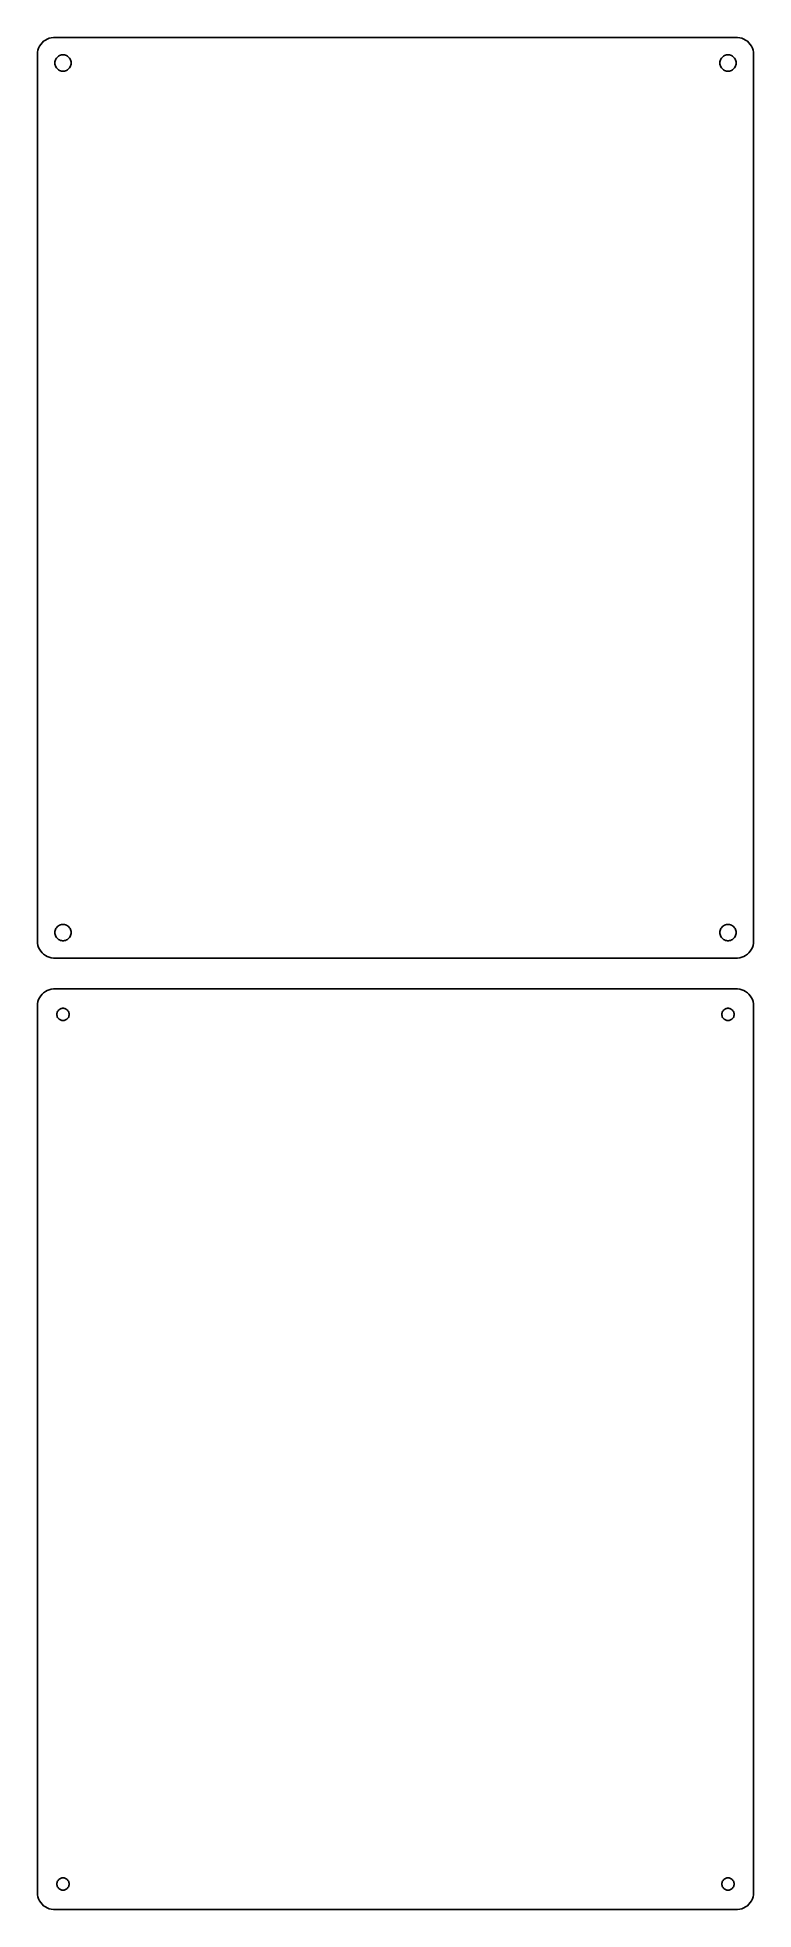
# Model space of a CAD drawing. Header units: metres. Extents: x -105 to 105, y 144 to 693.
import ezdxf

# ---------------------------------------------------------------- set-up
doc = ezdxf.new("R2010")
doc.units = ezdxf.units.M

msp = doc.modelspace()

# ---------------------------------------------------------------- linework, layer by layer
for p, q in [((-103.187, 691.853), (-103.645, 691.423)), ((-102.679, 692.222), (-103.187, 691.853)), ((-102.129, 692.524), (-102.679, 692.222)), ((-101.545, 692.755), (-102.129, 692.524)), ((-100.937, 692.911), (-101.545, 692.755)), ((-100.314, 692.99), (-100.937, 692.911)), ((100.314, 692.99), (-100.314, 692.99)), ((100.937, 692.911), (100.314, 692.99)), ((101.545, 692.755), (100.937, 692.911)), ((102.129, 692.524), (101.545, 692.755)), ((102.679, 692.222), (102.129, 692.524)), ((103.187, 691.853), (102.679, 692.222)), ((103.645, 691.423), (103.187, 691.853)), ((-104.961, 688.627), (-105, 688)), ((-105, 688), (-105, 428)), ((-104.843, 689.243), (-104.961, 688.627)), ((-104.649, 689.841), (-104.843, 689.243)), ((-104.382, 690.409), (-104.649, 689.841)), ((-104.045, 690.939), (-104.382, 690.409)), ((-103.645, 691.423), (-104.045, 690.939)), ((-99.8246, 686.097), (-99.7315, 686.383)), ((-99.7315, 686.383), (-99.6031, 686.656)), ((-99.6031, 686.656), (-99.4416, 686.911)), ((-99.4416, 686.911), (-99.2495, 687.143)), ((-99.2495, 687.143), (-99.0298, 687.349)), ((-99.0298, 687.349), (-98.786, 687.526)), ((-98.786, 687.526), (-98.5219, 687.672)), ((-98.5219, 687.672), (-98.2416, 687.783)), ((-98.2416, 687.783), (-97.9497, 687.857)), ((-97.9497, 687.857), (-97.6507, 687.895)), ((-97.6507, 687.895), (-97.3493, 687.895)), ((-97.3493, 687.895), (-97.0503, 687.857)), ((-97.0503, 687.857), (-96.7584, 687.783)), ((-96.7584, 687.783), (-96.4781, 687.672)), ((-96.4781, 687.672), (-96.214, 687.526)), ((-96.214, 687.526), (-95.9702, 687.349)), ((-95.9702, 687.349), (-95.7505, 687.143)), ((-95.7505, 687.143), (-95.5583, 686.911)), ((-95.5583, 686.911), (-95.3969, 686.656)), ((-95.3969, 686.656), (-95.2685, 686.383)), ((-95.2685, 686.383), (-95.1754, 686.097)), ((95.1754, 686.097), (95.2685, 686.383)), ((95.2685, 686.383), (95.3969, 686.656)), ((95.3969, 686.656), (95.5583, 686.911)), ((95.5583, 686.911), (95.7505, 687.143)), ((95.7505, 687.143), (95.9702, 687.349)), ((95.9702, 687.349), (96.214, 687.526)), ((96.214, 687.526), (96.4781, 687.672)), ((96.4781, 687.672), (96.7584, 687.783)), ((96.7584, 687.783), (97.0503, 687.857)), ((97.0503, 687.857), (97.3493, 687.895)), ((97.3493, 687.895), (97.6507, 687.895)), ((97.6507, 687.895), (97.9497, 687.857)), ((97.9497, 687.857), (98.2416, 687.783)), ((98.2416, 687.783), (98.5219, 687.672)), ((98.5219, 687.672), (98.786, 687.526)), ((98.786, 687.526), (99.0298, 687.349)), ((99.0298, 687.349), (99.2495, 687.143)), ((99.2495, 687.143), (99.4416, 686.911)), ((99.4416, 686.911), (99.6031, 686.656)), ((99.6031, 686.656), (99.7315, 686.383)), ((99.7315, 686.383), (99.8246, 686.097)), ((104.045, 690.939), (103.645, 691.423)), ((104.382, 690.409), (104.045, 690.939)), ((104.649, 689.841), (104.382, 690.409)), ((104.843, 689.243), (104.649, 689.841)), ((104.961, 688.627), (104.843, 689.243)), ((105, 688), (104.961, 688.627)), ((105, 428), (105, 688)), ((-99.9, 685.5), (-99.8811, 685.801)), ((-99.8811, 685.199), (-99.9, 685.5)), ((-99.8811, 685.801), (-99.8246, 686.097)), ((-99.8246, 684.903), (-99.8811, 685.199)), ((-99.7315, 684.617), (-99.8246, 684.903)), ((-99.6031, 684.344), (-99.7315, 684.617)), ((-99.4416, 684.089), (-99.6031, 684.344)), ((-99.2495, 683.857), (-99.4416, 684.089)), ((-99.0298, 683.651), (-99.2495, 683.857)), ((-98.786, 683.474), (-99.0298, 683.651)), ((-98.5219, 683.328), (-98.786, 683.474)), ((-98.2416, 683.217), (-98.5219, 683.328)), ((-97.9497, 683.143), (-98.2416, 683.217)), ((-97.6507, 683.105), (-97.9497, 683.143)), ((-97.3493, 683.105), (-97.6507, 683.105)), ((-97.0503, 683.143), (-97.3493, 683.105)), ((-96.7584, 683.217), (-97.0503, 683.143)), ((-96.4781, 683.328), (-96.7584, 683.217)), ((-96.214, 683.474), (-96.4781, 683.328)), ((-95.9702, 683.651), (-96.214, 683.474)), ((-95.7505, 683.857), (-95.9702, 683.651)), ((-95.5583, 684.089), (-95.7505, 683.857)), ((-95.3969, 684.344), (-95.5583, 684.089)), ((-95.2685, 684.617), (-95.3969, 684.344)), ((-95.1754, 684.903), (-95.2685, 684.617)), ((-95.1754, 686.097), (-95.1189, 685.801)), ((-95.1189, 685.199), (-95.1754, 684.903)), ((-95.1189, 685.801), (-95.1, 685.5)), ((-95.1, 685.5), (-95.1189, 685.199)), ((95.1, 685.5), (95.1189, 685.801)), ((95.1189, 685.199), (95.1, 685.5)), ((95.1189, 685.801), (95.1754, 686.097)), ((95.1754, 684.903), (95.1189, 685.199)), ((95.2685, 684.617), (95.1754, 684.903)), ((95.3969, 684.344), (95.2685, 684.617)), ((95.5583, 684.089), (95.3969, 684.344)), ((95.7505, 683.857), (95.5583, 684.089)), ((95.9702, 683.651), (95.7505, 683.857)), ((96.214, 683.474), (95.9702, 683.651)), ((96.4781, 683.328), (96.214, 683.474)), ((96.7584, 683.217), (96.4781, 683.328)), ((97.0503, 683.143), (96.7584, 683.217)), ((97.3493, 683.105), (97.0503, 683.143)), ((97.6507, 683.105), (97.3493, 683.105)), ((97.9497, 683.143), (97.6507, 683.105)), ((98.2416, 683.217), (97.9497, 683.143)), ((98.5219, 683.328), (98.2416, 683.217)), ((98.786, 683.474), (98.5219, 683.328)), ((99.0298, 683.651), (98.786, 683.474)), ((99.2495, 683.857), (99.0298, 683.651)), ((99.4416, 684.089), (99.2495, 683.857)), ((99.6031, 684.344), (99.4416, 684.089)), ((99.7315, 684.617), (99.6031, 684.344)), ((99.8246, 684.903), (99.7315, 684.617)), ((99.8246, 686.097), (99.8811, 685.801)), ((99.8811, 685.199), (99.8246, 684.903)), ((99.8811, 685.801), (99.9, 685.5)), ((99.9, 685.5), (99.8811, 685.199)), ((-99.9, 430.5), (-99.8811, 430.801)), ((-99.8811, 430.199), (-99.9, 430.5)), ((-99.8811, 430.801), (-99.8246, 431.097)), ((-99.8246, 429.903), (-99.8811, 430.199)), ((-99.8246, 431.097), (-99.7315, 431.383)), ((-99.7315, 429.617), (-99.8246, 429.903)), ((-99.7315, 431.383), (-99.6031, 431.656)), ((-99.6031, 429.344), (-99.7315, 429.617)), ((-99.6031, 431.656), (-99.4416, 431.911)), ((-99.4416, 429.089), (-99.6031, 429.344)), ((-99.4416, 431.911), (-99.2495, 432.143)), ((-99.2495, 428.857), (-99.4416, 429.089)), ((-99.2495, 432.143), (-99.0298, 432.349)), ((-99.0298, 428.651), (-99.2495, 428.857)), ((-99.0298, 432.349), (-98.786, 432.526)), ((-98.786, 428.474), (-99.0298, 428.651)), ((-98.786, 432.526), (-98.5219, 432.672)), ((-98.5219, 428.328), (-98.786, 428.474)), ((-98.5219, 432.672), (-98.2416, 432.783)), ((-98.2416, 428.217), (-98.5219, 428.328)), ((-98.2416, 432.783), (-97.9497, 432.857)), ((-97.9497, 428.143), (-98.2416, 428.217)), ((-97.9497, 432.857), (-97.6507, 432.895)), ((-97.6507, 432.895), (-97.3493, 432.895)), ((-97.3493, 432.895), (-97.0503, 432.857)), ((-97.0503, 432.857), (-96.7584, 432.783)), ((-96.7584, 428.217), (-97.0503, 428.143)), ((-96.7584, 432.783), (-96.4781, 432.672)), ((-96.4781, 428.328), (-96.7584, 428.217)), ((-96.4781, 432.672), (-96.214, 432.526)), ((-96.214, 428.474), (-96.4781, 428.328)), ((-96.214, 432.526), (-95.9702, 432.349)), ((-95.9702, 428.651), (-96.214, 428.474)), ((-95.9702, 432.349), (-95.7505, 432.143)), ((-95.7505, 428.857), (-95.9702, 428.651)), ((-95.7505, 432.143), (-95.5583, 431.911)), ((-95.5583, 429.089), (-95.7505, 428.857)), ((-95.5583, 431.911), (-95.3969, 431.656)), ((-95.3969, 429.344), (-95.5583, 429.089)), ((-95.3969, 431.656), (-95.2685, 431.383)), ((-95.2685, 429.617), (-95.3969, 429.344)), ((-95.2685, 431.383), (-95.1754, 431.097)), ((-95.1754, 429.903), (-95.2685, 429.617)), ((-95.1754, 431.097), (-95.1189, 430.801)), ((-95.1189, 430.199), (-95.1754, 429.903)), ((-95.1189, 430.801), (-95.1, 430.5)), ((-95.1, 430.5), (-95.1189, 430.199)), ((95.1, 430.5), (95.1189, 430.801)), ((95.1189, 430.199), (95.1, 430.5)), ((95.1189, 430.801), (95.1754, 431.097)), ((95.1754, 429.903), (95.1189, 430.199)), ((95.1754, 431.097), (95.2685, 431.383)), ((95.2685, 429.617), (95.1754, 429.903)), ((95.2685, 431.383), (95.3969, 431.656)), ((95.3969, 429.344), (95.2685, 429.617)), ((95.3969, 431.656), (95.5583, 431.911)), ((95.5583, 429.089), (95.3969, 429.344)), ((95.5583, 431.911), (95.7505, 432.143)), ((95.7505, 428.857), (95.5583, 429.089)), ((95.7505, 432.143), (95.9702, 432.349)), ((95.9702, 428.651), (95.7505, 428.857)), ((95.9702, 432.349), (96.214, 432.526)), ((96.214, 428.474), (95.9702, 428.651)), ((96.214, 432.526), (96.4781, 432.672)), ((96.4781, 428.328), (96.214, 428.474)), ((96.4781, 432.672), (96.7584, 432.783)), ((96.7584, 428.217), (96.4781, 428.328)), ((96.7584, 432.783), (97.0503, 432.857)), ((97.0503, 428.143), (96.7584, 428.217)), ((97.0503, 432.857), (97.3493, 432.895)), ((97.3493, 432.895), (97.6507, 432.895)), ((97.6507, 432.895), (97.9497, 432.857)), ((97.9497, 432.857), (98.2416, 432.783)), ((98.2416, 428.217), (97.9497, 428.143)), ((98.2416, 432.783), (98.5219, 432.672)), ((98.5219, 428.328), (98.2416, 428.217)), ((98.5219, 432.672), (98.786, 432.526)), ((98.786, 428.474), (98.5219, 428.328)), ((98.786, 432.526), (99.0298, 432.349)), ((99.0298, 428.651), (98.786, 428.474)), ((99.0298, 432.349), (99.2495, 432.143)), ((99.2495, 428.857), (99.0298, 428.651)), ((99.2495, 432.143), (99.4416, 431.911)), ((99.4416, 429.089), (99.2495, 428.857)), ((99.4416, 431.911), (99.6031, 431.656)), ((99.6031, 429.344), (99.4416, 429.089)), ((99.6031, 431.656), (99.7315, 431.383)), ((99.7315, 429.617), (99.6031, 429.344)), ((99.7315, 431.383), (99.8246, 431.097)), ((99.8246, 429.903), (99.7315, 429.617)), ((99.8246, 431.097), (99.8811, 430.801)), ((99.8811, 430.199), (99.8246, 429.903)), ((99.8811, 430.801), (99.9, 430.5)), ((99.9, 430.5), (99.8811, 430.199)), ((-105, 428), (-104.961, 427.373)), ((-104.961, 427.373), (-104.843, 426.757)), ((-104.843, 426.757), (-104.649, 426.159)), ((-104.649, 426.159), (-104.382, 425.591)), ((-104.382, 425.591), (-104.045, 425.061)), ((-104.045, 425.061), (-103.645, 424.577)), ((-103.645, 424.577), (-103.187, 424.147)), ((-103.187, 424.147), (-102.679, 423.778)), ((-102.679, 423.778), (-102.129, 423.476)), ((-102.129, 423.476), (-101.545, 423.245)), ((-101.545, 423.245), (-100.937, 423.089)), ((-100.937, 423.089), (-100.314, 423.01)), ((-100.314, 423.01), (100.314, 423.01)), ((-97.6507, 428.105), (-97.9497, 428.143)), ((-97.3493, 428.105), (-97.6507, 428.105)), ((-97.0503, 428.143), (-97.3493, 428.105)), ((97.3493, 428.105), (97.0503, 428.143)), ((97.6507, 428.105), (97.3493, 428.105)), ((97.9497, 428.143), (97.6507, 428.105)), ((100.314, 423.01), (100.937, 423.089)), ((100.937, 423.089), (101.545, 423.245)), ((101.545, 423.245), (102.129, 423.476)), ((102.129, 423.476), (102.679, 423.778)), ((102.679, 423.778), (103.187, 424.147)), ((103.187, 424.147), (103.645, 424.577)), ((103.645, 424.577), (104.045, 425.061)), ((104.045, 425.061), (104.382, 425.591)), ((104.382, 425.591), (104.649, 426.159)), ((104.649, 426.159), (104.843, 426.757)), ((104.843, 426.757), (104.961, 427.373)), ((104.961, 427.373), (105, 428)), ((-104.045, 411.939), (-104.382, 411.409)), ((-103.645, 412.423), (-104.045, 411.939)), ((-103.187, 412.853), (-103.645, 412.423)), ((-102.679, 413.222), (-103.187, 412.853)), ((-102.129, 413.524), (-102.679, 413.222)), ((-101.545, 413.755), (-102.129, 413.524)), ((-100.937, 413.911), (-101.545, 413.755)), ((-100.314, 413.99), (-100.937, 413.911)), ((100.314, 413.99), (-100.314, 413.99)), ((100.937, 413.911), (100.314, 413.99)), ((101.545, 413.755), (100.937, 413.911)), ((102.129, 413.524), (101.545, 413.755)), ((102.679, 413.222), (102.129, 413.524)), ((103.187, 412.853), (102.679, 413.222)), ((103.645, 412.423), (103.187, 412.853)), ((104.045, 411.939), (103.645, 412.423)), ((104.382, 411.409), (104.045, 411.939)), ((-104.961, 409.627), (-105, 409)), ((-105, 409), (-105, 149)), ((-104.843, 410.243), (-104.961, 409.627)), ((-104.649, 410.841), (-104.843, 410.243)), ((-104.382, 411.409), (-104.649, 410.841)), ((-99.3, 406.5), (-99.2858, 406.726)), ((-99.2858, 406.274), (-99.3, 406.5)), ((-99.2858, 406.726), (-99.2434, 406.948)), ((-99.2434, 406.052), (-99.2858, 406.274)), ((-99.2434, 406.948), (-99.1736, 407.163)), ((-99.1736, 407.163), (-99.0773, 407.367)), ((-99.0773, 407.367), (-98.9562, 407.558)), ((-98.9562, 407.558), (-98.8121, 407.732)), ((-98.8121, 407.732), (-98.6474, 407.887)), ((-98.6474, 407.887), (-98.4645, 408.02)), ((-98.4645, 408.02), (-98.2664, 408.129)), ((-98.2664, 408.129), (-98.0562, 408.212)), ((-98.0562, 408.212), (-97.8373, 408.268)), ((-97.8373, 408.268), (-97.613, 408.296)), ((-97.613, 408.296), (-97.387, 408.296)), ((-97.387, 408.296), (-97.1627, 408.268)), ((-97.1627, 408.268), (-96.9438, 408.212)), ((-96.9438, 408.212), (-96.7336, 408.129)), ((-96.7336, 408.129), (-96.5355, 408.02)), ((-96.5355, 408.02), (-96.3526, 407.887)), ((-96.3526, 407.887), (-96.1879, 407.732)), ((-96.1879, 407.732), (-96.0438, 407.558)), ((-96.0438, 407.558), (-95.9226, 407.367)), ((-95.9226, 407.367), (-95.8264, 407.163)), ((-95.8264, 407.163), (-95.7565, 406.948)), ((-95.7565, 406.948), (-95.7142, 406.726)), ((-95.7142, 406.274), (-95.7565, 406.052)), ((-95.7142, 406.726), (-95.7, 406.5)), ((-95.7, 406.5), (-95.7142, 406.274)), ((95.7, 406.5), (95.7142, 406.726)), ((95.7142, 406.274), (95.7, 406.5)), ((95.7142, 406.726), (95.7565, 406.948)), ((95.7565, 406.052), (95.7142, 406.274)), ((95.7565, 406.948), (95.8264, 407.163)), ((95.8264, 407.163), (95.9226, 407.367)), ((95.9226, 407.367), (96.0438, 407.558)), ((96.0438, 407.558), (96.1879, 407.732)), ((96.1879, 407.732), (96.3526, 407.887)), ((96.3526, 407.887), (96.5355, 408.02)), ((96.5355, 408.02), (96.7336, 408.129)), ((96.7336, 408.129), (96.9438, 408.212)), ((96.9438, 408.212), (97.1627, 408.268)), ((97.1627, 408.268), (97.387, 408.296)), ((97.387, 408.296), (97.613, 408.296)), ((97.613, 408.296), (97.8373, 408.268)), ((97.8373, 408.268), (98.0562, 408.212)), ((98.0562, 408.212), (98.2664, 408.129)), ((98.2664, 408.129), (98.4645, 408.02)), ((98.4645, 408.02), (98.6474, 407.887)), ((98.6474, 407.887), (98.8121, 407.732)), ((98.8121, 407.732), (98.9562, 407.558)), ((98.9562, 407.558), (99.0773, 407.367)), ((99.0773, 407.367), (99.1736, 407.163)), ((99.1736, 407.163), (99.2434, 406.948)), ((99.2434, 406.948), (99.2858, 406.726)), ((99.2858, 406.274), (99.2434, 406.052)), ((99.2858, 406.726), (99.3, 406.5)), ((99.3, 406.5), (99.2858, 406.274)), ((104.649, 410.841), (104.382, 411.409)), ((104.843, 410.243), (104.649, 410.841)), ((104.961, 409.627), (104.843, 410.243)), ((105, 409), (104.961, 409.627)), ((105, 149), (105, 409)), ((-99.1736, 405.837), (-99.2434, 406.052)), ((-99.0773, 405.633), (-99.1736, 405.837)), ((-98.9562, 405.442), (-99.0773, 405.633)), ((-98.8121, 405.268), (-98.9562, 405.442)), ((-98.6474, 405.113), (-98.8121, 405.268)), ((-98.4645, 404.98), (-98.6474, 405.113)), ((-98.2664, 404.871), (-98.4645, 404.98)), ((-98.0562, 404.788), (-98.2664, 404.871)), ((-97.8373, 404.732), (-98.0562, 404.788)), ((-97.613, 404.704), (-97.8373, 404.732)), ((-97.387, 404.704), (-97.613, 404.704)), ((-97.1627, 404.732), (-97.387, 404.704)), ((-96.9438, 404.788), (-97.1627, 404.732)), ((-96.7336, 404.871), (-96.9438, 404.788)), ((-96.5355, 404.98), (-96.7336, 404.871)), ((-96.3526, 405.113), (-96.5355, 404.98)), ((-96.1879, 405.268), (-96.3526, 405.113)), ((-96.0438, 405.442), (-96.1879, 405.268)), ((-95.9226, 405.633), (-96.0438, 405.442)), ((-95.8264, 405.837), (-95.9226, 405.633)), ((-95.7565, 406.052), (-95.8264, 405.837)), ((95.8264, 405.837), (95.7565, 406.052)), ((95.9226, 405.633), (95.8264, 405.837)), ((96.0438, 405.442), (95.9226, 405.633)), ((96.1879, 405.268), (96.0438, 405.442)), ((96.3526, 405.113), (96.1879, 405.268)), ((96.5355, 404.98), (96.3526, 405.113)), ((96.7336, 404.871), (96.5355, 404.98)), ((96.9438, 404.788), (96.7336, 404.871)), ((97.1627, 404.732), (96.9438, 404.788)), ((97.387, 404.704), (97.1627, 404.732)), ((97.613, 404.704), (97.387, 404.704)), ((97.8373, 404.732), (97.613, 404.704)), ((98.0562, 404.788), (97.8373, 404.732)), ((98.2664, 404.871), (98.0562, 404.788)), ((98.4645, 404.98), (98.2664, 404.871)), ((98.6474, 405.113), (98.4645, 404.98)), ((98.8121, 405.268), (98.6474, 405.113)), ((98.9562, 405.442), (98.8121, 405.268)), ((99.0773, 405.633), (98.9562, 405.442)), ((99.1736, 405.837), (99.0773, 405.633)), ((99.2434, 406.052), (99.1736, 405.837)), ((-105, 149), (-104.961, 148.373)), ((-104.961, 148.373), (-104.843, 147.757)), ((-99.3, 151.5), (-99.2858, 151.726)), ((-99.2858, 151.274), (-99.3, 151.5)), ((-99.2858, 151.726), (-99.2434, 151.948)), ((-99.2434, 151.052), (-99.2858, 151.274)), ((-99.2434, 151.948), (-99.1736, 152.163)), ((-99.1736, 150.837), (-99.2434, 151.052)), ((-99.1736, 152.163), (-99.0773, 152.367)), ((-99.0773, 150.633), (-99.1736, 150.837)), ((-99.0773, 152.367), (-98.9562, 152.558)), ((-98.9562, 150.442), (-99.0773, 150.633)), ((-98.9562, 152.558), (-98.8121, 152.732)), ((-98.8121, 150.268), (-98.9562, 150.442)), ((-98.8121, 152.732), (-98.6474, 152.887)), ((-98.6474, 150.113), (-98.8121, 150.268)), ((-98.6474, 152.887), (-98.4645, 153.02)), ((-98.4645, 149.98), (-98.6474, 150.113)), ((-98.4645, 153.02), (-98.2664, 153.129)), ((-98.2664, 149.871), (-98.4645, 149.98)), ((-98.2664, 153.129), (-98.0562, 153.212)), ((-98.0562, 149.788), (-98.2664, 149.871)), ((-98.0562, 153.212), (-97.8373, 153.268)), ((-97.8373, 149.732), (-98.0562, 149.788)), ((-97.8373, 153.268), (-97.613, 153.296)), ((-97.613, 149.704), (-97.8373, 149.732)), ((-97.613, 153.296), (-97.387, 153.296)), ((-97.387, 149.704), (-97.613, 149.704)), ((-97.387, 153.296), (-97.1627, 153.268)), ((-97.1627, 149.732), (-97.387, 149.704)), ((-97.1627, 153.268), (-96.9438, 153.212)), ((-96.9438, 149.788), (-97.1627, 149.732)), ((-96.9438, 153.212), (-96.7336, 153.129)), ((-96.7336, 149.871), (-96.9438, 149.788)), ((-96.7336, 153.129), (-96.5355, 153.02)), ((-96.5355, 149.98), (-96.7336, 149.871)), ((-96.5355, 153.02), (-96.3526, 152.887)), ((-96.3526, 150.113), (-96.5355, 149.98)), ((-96.3526, 152.887), (-96.1879, 152.732)), ((-96.1879, 150.268), (-96.3526, 150.113)), ((-96.1879, 152.732), (-96.0438, 152.558)), ((-96.0438, 150.442), (-96.1879, 150.268)), ((-96.0438, 152.558), (-95.9226, 152.367)), ((-95.9226, 150.633), (-96.0438, 150.442)), ((-95.9226, 152.367), (-95.8264, 152.163)), ((-95.8264, 150.837), (-95.9226, 150.633)), ((-95.8264, 152.163), (-95.7565, 151.948)), ((-95.7565, 151.052), (-95.8264, 150.837)), ((-95.7565, 151.948), (-95.7142, 151.726)), ((-95.7142, 151.274), (-95.7565, 151.052)), ((-95.7142, 151.726), (-95.7, 151.5)), ((-95.7, 151.5), (-95.7142, 151.274)), ((95.7, 151.5), (95.7142, 151.726)), ((95.7142, 151.274), (95.7, 151.5)), ((95.7142, 151.726), (95.7565, 151.948)), ((95.7565, 151.052), (95.7142, 151.274)), ((95.7565, 151.948), (95.8264, 152.163)), ((95.8264, 150.837), (95.7565, 151.052)), ((95.8264, 152.163), (95.9226, 152.367)), ((95.9226, 150.633), (95.8264, 150.837)), ((95.9226, 152.367), (96.0438, 152.558)), ((96.0438, 150.442), (95.9226, 150.633)), ((96.0438, 152.558), (96.1879, 152.732)), ((96.1879, 150.268), (96.0438, 150.442)), ((96.1879, 152.732), (96.3526, 152.887)), ((96.3526, 150.113), (96.1879, 150.268)), ((96.3526, 152.887), (96.5355, 153.02)), ((96.5355, 149.98), (96.3526, 150.113)), ((96.5355, 153.02), (96.7336, 153.129)), ((96.7336, 149.871), (96.5355, 149.98)), ((96.7336, 153.129), (96.9438, 153.212)), ((96.9438, 149.788), (96.7336, 149.871)), ((96.9438, 153.212), (97.1627, 153.268)), ((97.1627, 149.732), (96.9438, 149.788)), ((97.1627, 153.268), (97.387, 153.296)), ((97.387, 149.704), (97.1627, 149.732)), ((97.387, 153.296), (97.613, 153.296)), ((97.613, 149.704), (97.387, 149.704)), ((97.613, 153.296), (97.8373, 153.268)), ((97.8373, 149.732), (97.613, 149.704)), ((97.8373, 153.268), (98.0562, 153.212)), ((98.0562, 149.788), (97.8373, 149.732)), ((98.0562, 153.212), (98.2664, 153.129)), ((98.2664, 149.871), (98.0562, 149.788)), ((98.2664, 153.129), (98.4645, 153.02)), ((98.4645, 149.98), (98.2664, 149.871)), ((98.4645, 153.02), (98.6474, 152.887)), ((98.6474, 150.113), (98.4645, 149.98)), ((98.6474, 152.887), (98.8121, 152.732)), ((98.8121, 150.268), (98.6474, 150.113)), ((98.8121, 152.732), (98.9562, 152.558)), ((98.9562, 150.442), (98.8121, 150.268)), ((98.9562, 152.558), (99.0773, 152.367)), ((99.0773, 150.633), (98.9562, 150.442)), ((99.0773, 152.367), (99.1736, 152.163)), ((99.1736, 150.837), (99.0773, 150.633)), ((99.1736, 152.163), (99.2434, 151.948)), ((99.2434, 151.052), (99.1736, 150.837)), ((99.2434, 151.948), (99.2858, 151.726)), ((99.2858, 151.274), (99.2434, 151.052)), ((99.2858, 151.726), (99.3, 151.5)), ((99.3, 151.5), (99.2858, 151.274)), ((104.843, 147.757), (104.961, 148.373)), ((104.961, 148.373), (105, 149)), ((-104.843, 147.757), (-104.649, 147.159)), ((-104.649, 147.159), (-104.382, 146.591)), ((-104.382, 146.591), (-104.045, 146.061)), ((-104.045, 146.061), (-103.645, 145.577)), ((-103.645, 145.577), (-103.187, 145.147)), ((-103.187, 145.147), (-102.679, 144.778)), ((-102.679, 144.778), (-102.129, 144.476)), ((-102.129, 144.476), (-101.545, 144.245)), ((-101.545, 144.245), (-100.937, 144.089)), ((-100.937, 144.089), (-100.314, 144.01)), ((-100.314, 144.01), (100.314, 144.01)), ((100.314, 144.01), (100.937, 144.089)), ((100.937, 144.089), (101.545, 144.245)), ((101.545, 144.245), (102.129, 144.476)), ((102.129, 144.476), (102.679, 144.778)), ((102.679, 144.778), (103.187, 145.147)), ((103.187, 145.147), (103.645, 145.577)), ((103.645, 145.577), (104.045, 146.061)), ((104.045, 146.061), (104.382, 146.591)), ((104.382, 146.591), (104.649, 147.159)), ((104.649, 147.159), (104.843, 147.757))]:
    msp.add_line(p, q)

doc.saveas('drawing.dxf')
